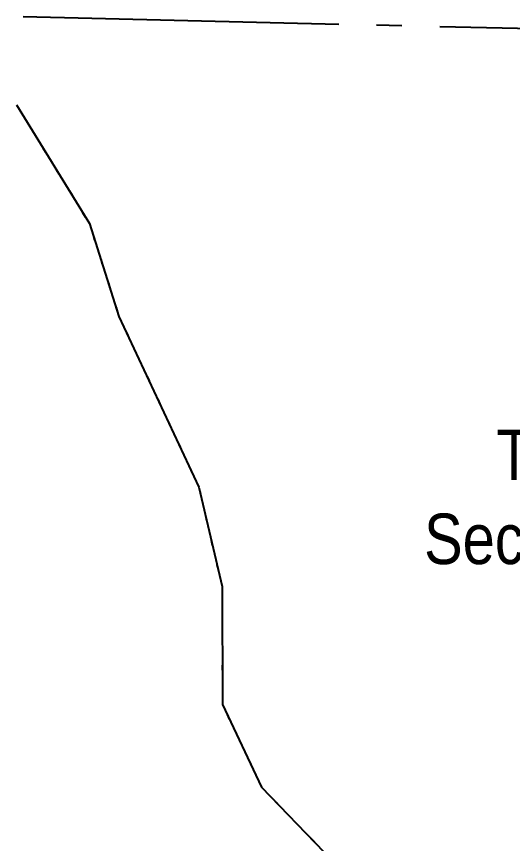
# Model space of a CAD drawing. Extents: x 383425 to 391668, y 6055101 to 6059545.
# Drawn here: x 387596 to 387792.4, y 6057400.6 to 6057728.3 of the extents above; entities that cross this region are included whole.
import ezdxf

# ---------------------------------------------------------------- set-up
doc = ezdxf.new("R2010")
doc.units = 0
doc.header["$LTSCALE"] = 5
doc.linetypes.add('foc-QUARTERLINE', pattern=[33, 25, -3, 2, -3])
doc.linetypes.add('foc-WHEELTRACKS', pattern=[2, 0.4, -1.6])
for name, color, linetype in [('C-SYMBOL', 7, 'Continuous'), ('L-QSEC', 8, 'foc-QUARTERLINE'), ('T-WATER-P3', 160, 'foc-WHEELTRACKS')]:
    doc.layers.add(name, color=color, linetype=linetype)
doc.styles.add('175L', font='ARIALN.TTF', dxfattribs={"height": 20})
doc.styles.add('foc-LtypeFont', font='ARIALN.TTF', dxfattribs={"height": 7.35})
doc.linetypes.add('foc-TOPO-flowdirection-NOLINE', pattern='A,0,[">",foc-LtypeFont,S=0.3,R=0,X=0,Y=-0.945],-20,[">",foc-LtypeFont,S=0.3,R=0,X=0,Y=-0.945],0', length=20)

msp = doc.modelspace()

# ---------------------------------------------------------------- linework, layer by layer
at = {"layer": 'L-QSEC'}
msp.add_line((387598.627, 6057728.264), (388364.64, 6057710.04), dxfattribs=at)
at = {"layer": 'T-WATER-P3', "flags": 128}
msp.add_lwpolyline([(387595.999, 6057693.225), (387624.83, 6057646.247), (387636.563, 6057609.394), (387668.161, 6057541.817), (387677.385, 6057502.342), (387677.516, 6057455.647), (387693.018, 6057422.838), (387717.729, 6057397.306), (387733.919, 6057364.637), (387760.604, 6057294.149), (387776.319, 6057263.551), (387837.88, 6057179.656), (387865.438, 6057156.672), (387879.317, 6057121.944), (387897.595, 6057044.315), (387912.78, 6057010.782), (387930.966, 6056980.7), (387938.55, 6056941.471), (387945.507, 6056856.432), (387960.535, 6056823.248), (387982.563, 6056796.424)], dxfattribs=at)
at = {"layer": 'T-WATER-P3', "linetype": 'foc-TOPO-flowdirection-NOLINE', "flags": 128}
msp.add_lwpolyline([(387595.999, 6057693.225), (387624.83, 6057646.247), (387636.563, 6057609.394), (387668.161, 6057541.817), (387677.385, 6057502.342), (387677.516, 6057455.647), (387693.018, 6057422.838), (387717.729, 6057397.306), (387733.919, 6057364.637), (387760.604, 6057294.149), (387776.319, 6057263.551), (387837.88, 6057179.656), (387865.438, 6057156.672), (387879.317, 6057121.944), (387897.595, 6057044.315), (387912.78, 6057010.782), (387930.966, 6056980.7), (387938.55, 6056941.471), (387945.507, 6056856.432), (387960.535, 6056823.248), (387982.563, 6056796.424)], dxfattribs=at)

# ---------------------------------------------------------------- texts
at = {"layer": 'C-SYMBOL', "color": 3, "insert": (387859.851, 6057564.611), "char_height": 19.99238, "width": 203.16486, "attachment_point": 2, "style": '175L'}
msp.add_mtext('Theor. S.E.1/4\\PSec. 30-65-5-W.6M.', dxfattribs=at)

doc.saveas('drawing.dxf')
